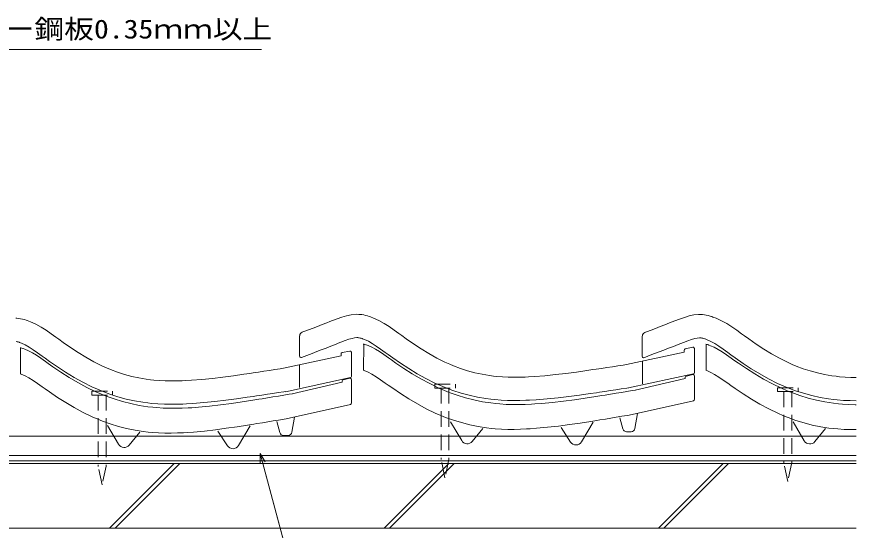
# Model space of a CAD drawing. Units: millimetres, scale not verified. Extents: x -694 to 616, y -441 to 451.
# Drawn here: x -33 to 616, y -101 to 296 of the extents above; entities that cross this region are included whole.
import ezdxf
from ezdxf.enums import TextEntityAlignment as Align

# ---------------------------------------------------------------- set-up
doc = ezdxf.new("R2010")
doc.units = ezdxf.units.MM
doc.header["$LTSCALE"] = 10
doc.linetypes.add('DASHED1', pattern=[1.8, 1.2, -0.6])
doc.linetypes.add('DASHED3', pattern=[4, 3, -1])
for name, color, linetype, lineweight in [('0-0_LAYER001', 4, 'Continuous', 18), ('0-1_LAYER004', 7, 'Continuous', 18), ('0-2_LAYER006', 7, 'Continuous', 18)]:
    doc.layers.add(name, color=color, linetype=linetype, lineweight=lineweight)
doc.styles.add('ＭＳ ゴシック', font='')
doc.styles.get('ＭＳ ゴシック').set_extended_font_data('MS Gothic')

msp = doc.modelspace()

# ---------------------------------------------------------------- linework, layer by layer
at = {"layer": '0-0_LAYER001', "color": 2}
for p, q in [((-180.6, 270.3), (155.81, 270.3)), ((615.56, -28.52), (-196.4, -28.52)), ((615.56, -43.52), (-196.4, -43.52)), ((154.92, -49.25), (154.92, -41.75)), ((154.92, -41.75), (158.67, -48.25)), ((-334.98, -49.52), (615.56, -49.52)), ((38.43, -99.52), (88.43, -49.52)), ((42.67, -99.52), (92.67, -49.52)), ((250.56, -99.52), (300.56, -49.52)), ((254.8, -99.52), (304.8, -49.52)), ((462.69, -99.52), (512.69, -49.52)), ((466.94, -99.52), (516.94, -49.52)), ((-333.4, -99.52), (615.56, -99.52))]:
    msp.add_line(p, q, dxfattribs=at)
at = {"layer": '0-0_LAYER001'}
for p, q in [((187.36, 51.88), (187.79, 52.05)), ((185.32, 33.31), (185.32, 49.03)), ((450.15, 33.13), (450.15, 48.85)), ((452.18, 51.7), (452.61, 51.86)), ((-30.66, 39.88), (-30.62, 39.88)), ((-30.62, 39.88), (-30.04, 39.76)), ((-30.3, 39.79), (-30.47, 19.62)), ((-30.04, 39.76), (-29.38, 39.6)), ((-29.38, 39.6), (-28.59, 39.37)), ((-28.59, 39.37), (-28.41, 39.31)), ((-28.41, 39.31), (-26.95, 38.78)), ((234.52, 42.75), (234.56, 42.74)), ((234.56, 42.74), (235.14, 42.63)), ((234.88, 42.66), (234.71, 22.48)), ((235.14, 42.63), (235.8, 42.46)), ((235.8, 42.46), (236.59, 42.24)), ((236.59, 42.24), (236.77, 42.18)), ((236.77, 42.18), (238.23, 41.65)), ((238.23, 41.65), (241.06, 40.38)), ((241.06, 40.38), (243.93, 38.82)), ((489.3, 40.2), (483.3, 38.96)), ((490.5, 39.22), (490.5, 20.64)), ((499.34, 42.57), (499.38, 42.56)), ((499.38, 42.56), (499.96, 42.44)), ((499.7, 42.47), (499.53, 22.3)), ((499.96, 42.44), (500.62, 42.28)), ((500.62, 42.28), (501.41, 42.05)), ((501.41, 42.05), (501.59, 41.99)), ((501.59, 41.99), (503.05, 41.46)), ((503.05, 41.46), (505.88, 40.19)), ((505.88, 40.19), (508.75, 38.64)), ((-26.95, 38.78), (-24.12, 37.51)), ((-24.12, 37.51), (-21.25, 35.95)), ((-21.25, 35.95), (-18.13, 34.03)), ((-18.13, 34.03), (-14.76, 31.76)), ((172.87, 24.01), (217.33, 33.65)), ((186.68, 32.38), (192.85, 34.71)), ((217.33, 35.11), (217.33, 33.65)), ((224.12, 37.34), (218.12, 36.09)), ((225.33, 36.36), (225.33, 17.78)), ((243.93, 38.82), (247.04, 36.89)), ((247.04, 36.89), (250.41, 34.63)), ((250.41, 34.63), (254.04, 32.09)), ((438.05, 26.87), (482.5, 36.52)), ((451.5, 32.19), (457.68, 34.53)), ((482.5, 37.98), (482.5, 36.52)), ((508.75, 38.64), (511.87, 36.71)), ((511.87, 36.71), (515.24, 34.45)), ((515.24, 34.45), (518.86, 31.91)), ((-14.76, 31.76), (-11.14, 29.22)), ((-11.14, 29.22), (-8.91, 27.65)), ((-8.91, 27.65), (-5.37, 25.19)), ((185.15, 9.12), (185.15, 26.32)), ((254.04, 32.09), (256.27, 30.52)), ((256.27, 30.52), (259.81, 28.05)), ((259.81, 28.05), (265.99, 23.89)), ((450.32, 11.99), (450.32, 29.19)), ((518.86, 31.91), (521.09, 30.33)), ((521.09, 30.33), (524.63, 27.87)), ((524.63, 27.87), (530.82, 23.71)), ((-30.63, 19.75), (-29.88, 19.47)), ((-29.88, 19.47), (-26.91, 18.14)), ((-5.37, 25.19), (0.82, 21.02)), ((0.82, 21.02), (7.23, 16.94)), ((234.55, 22.61), (235.3, 22.34)), ((235.3, 22.34), (238.26, 21.01)), ((238.26, 21.01), (241.25, 19.39)), ((265.99, 23.89), (272.4, 19.81)), ((272.4, 19.81), (279.04, 15.87)), ((489.72, 19.67), (439.58, 8.79)), ((499.37, 22.43), (500.12, 22.16)), ((500.12, 22.16), (503.09, 20.83)), ((503.09, 20.83), (506.07, 19.21)), ((530.82, 23.71), (537.23, 19.62)), ((537.23, 19.62), (543.86, 15.69)), ((-26.91, 18.14), (-23.93, 16.53)), ((-23.93, 16.53), (-20.73, 14.55)), ((-20.73, 14.55), (-17.32, 12.25)), ((7.23, 16.94), (13.86, 13.01)), ((13.86, 13.01), (20.76, 9.28)), ((224.54, 16.8), (174.41, 5.92)), ((179.62, 4.17), (218.29, 13.22)), ((218.29, 14.18), (218.29, 13.22)), ((224.11, 16.29), (219.07, 15.15)), ((225.33, -2.96), (225.33, 15.32)), ((241.25, 19.39), (244.44, 17.42)), ((244.44, 17.42), (247.86, 15.12)), ((247.86, 15.12), (251.5, 12.57)), ((279.04, 15.87), (285.93, 12.15)), ((444.8, 7.04), (483.47, 16.09)), ((483.47, 17.05), (483.47, 16.09)), ((489.28, 19.16), (484.25, 18.02)), ((490.5, -0.1), (490.5, 18.18)), ((506.07, 19.21), (509.27, 17.23)), ((509.27, 17.23), (512.68, 14.93)), ((512.68, 14.93), (516.33, 12.38)), ((543.86, 15.69), (550.76, 11.96)), ((-17.32, 12.25), (-13.67, 9.7)), ((-13.67, 9.7), (-11.44, 8.13)), ((-11.44, 8.13), (-7.92, 5.68)), ((20.76, 9.28), (27.83, 5.86)), ((251.5, 12.57), (253.73, 10.99)), ((253.73, 10.99), (257.26, 8.54)), ((257.26, 8.54), (263.41, 4.4)), ((285.93, 12.15), (293, 8.73)), ((293, 8.73), (297.37, 6.84)), ((297.37, 6.84), (301.05, 5.37)), ((438.31, 6.08), (442.5, 6.78)), ((442.5, 6.78), (444.93, 7.18)), ((516.33, 12.38), (518.56, 10.81)), ((518.56, 10.81), (522.08, 8.36)), ((522.08, 8.36), (528.23, 4.22)), ((550.76, 11.96), (557.83, 8.55)), ((557.83, 8.55), (562.19, 6.65)), ((562.19, 6.65), (565.88, 5.18)), ((-7.92, 5.68), (-1.77, 1.54)), ((-1.77, 1.54), (4.59, -2.51)), ((27.83, 5.86), (32.19, 3.97)), ((32.19, 3.97), (35.88, 2.5)), ((35.88, 2.5), (42.04, 0.29)), ((42.04, 0.29), (48.41, -1.66)), ((149.15, -0.72), (153.88, 0.05)), ((153.88, 0.05), (156.33, 0.45)), ((156.33, 0.45), (160.54, 1.13)), ((160.54, 1.13), (164.74, 1.82)), ((164.74, 1.82), (168.94, 2.52)), ((168.94, 2.52), (173.14, 3.21)), ((173.14, 3.21), (177.33, 3.91)), ((177.33, 3.91), (179.75, 4.31)), ((263.41, 4.4), (269.77, 0.35)), ((269.77, 0.35), (276.34, -3.55)), ((301.05, 5.37), (307.22, 3.16)), ((307.22, 3.16), (313.58, 1.21)), ((313.58, 1.21), (320.05, -0.45)), ((397.81, -0.35), (406.12, 0.87)), ((406.12, 0.87), (414.32, 2.15)), ((414.32, 2.15), (419.06, 2.91)), ((419.06, 2.91), (421.51, 3.31)), ((421.51, 3.31), (425.72, 4)), ((425.72, 4), (429.92, 4.69)), ((429.92, 4.69), (434.12, 5.39)), ((434.12, 5.39), (438.31, 6.08)), ((528.23, 4.22), (534.59, 0.17)), ((534.59, 0.17), (541.17, -3.73)), ((565.88, 5.18), (572.04, 2.98)), ((572.04, 2.98), (578.41, 1.03)), ((578.41, 1.03), (584.87, -0.63)), ((4.59, -2.51), (11.17, -6.41)), ((11.17, -6.41), (17.99, -10.1)), ((48.41, -1.66), (54.87, -3.31)), ((54.87, -3.31), (61.42, -4.66)), ((61.42, -4.66), (67.93, -5.69)), ((67.93, -5.69), (71.86, -6.15)), ((71.86, -6.15), (74.91, -6.43)), ((74.91, -6.43), (79.87, -6.75)), ((99.29, -6.61), (102.09, -6.45)), ((102.09, -6.45), (107.16, -6.09)), ((107.16, -6.09), (115.72, -5.31)), ((115.72, -5.31), (124.23, -4.34)), ((124.23, -4.34), (132.64, -3.22)), ((132.64, -3.22), (140.94, -2)), ((140.94, -2), (149.15, -0.72)), ((224.55, -3.94), (174.96, -15.01)), ((276.34, -3.55), (283.16, -7.23)), ((320.05, -0.45), (326.59, -1.8)), ((326.59, -1.8), (333.11, -2.82)), ((333.11, -2.82), (337.04, -3.28)), ((337.04, -3.28), (340.09, -3.56)), ((340.09, -3.56), (345.05, -3.88)), ((345.05, -3.88), (350.02, -4.04)), ((350.02, -4.04), (354.92, -4.06)), ((354.92, -4.06), (359.75, -3.95)), ((359.75, -3.95), (364.47, -3.75)), ((364.47, -3.75), (367.27, -3.58)), ((367.27, -3.58), (372.33, -3.23)), ((372.33, -3.23), (380.89, -2.44)), ((380.89, -2.44), (389.4, -1.47)), ((389.4, -1.47), (397.81, -0.35)), ((489.72, -1.07), (440.14, -12.14)), ((541.17, -3.73), (547.99, -7.42)), ((584.87, -0.63), (591.42, -1.98)), ((591.42, -1.98), (597.93, -3)), ((597.93, -3), (601.86, -3.47)), ((601.86, -3.47), (604.91, -3.75)), ((604.91, -3.75), (609.87, -4.07)), ((609.87, -4.07), (614.84, -4.22)), ((614.84, -4.22), (615.56, -4.23)), ((17.99, -10.1), (24.98, -13.48)), ((79.87, -6.75), (84.84, -6.91)), ((84.84, -6.91), (89.74, -6.92)), ((89.74, -6.92), (94.57, -6.82)), ((94.57, -6.82), (99.29, -6.61)), ((283.16, -7.23), (290.15, -10.61)), ((290.15, -10.61), (294.45, -12.48)), ((294.45, -12.48), (298.08, -13.92)), ((434.3, -13.11), (438.49, -12.41)), ((438.49, -12.41), (440.11, -12.14)), ((444.51, -22.57), (446.44, -10.96)), ((547.99, -7.42), (554.98, -10.8)), ((554.98, -10.8), (559.28, -12.66)), ((559.28, -12.66), (562.9, -14.11)), ((24.98, -13.48), (29.28, -15.34)), ((29.28, -15.34), (32.9, -16.79)), ((32.9, -16.79), (38.99, -18.97)), ((38.99, -18.97), (45.27, -20.89)), ((145.15, -19.9), (149.88, -19.14)), ((149.88, -19.14), (152.33, -18.74)), ((152.33, -18.74), (156.53, -18.05)), ((156.53, -18.05), (160.74, -17.36)), ((160.74, -17.36), (164.93, -16.67)), ((164.93, -16.67), (169.13, -15.97)), ((170.03, -25.7), (167.78, -17.12)), ((169.13, -15.97), (173.31, -15.28)), ((173.31, -15.28), (174.93, -15.01)), ((179.33, -25.44), (181.27, -13.83)), ((298.08, -13.92), (304.17, -16.1)), ((310.6, -31.85), (302.06, -17.32)), ((304.17, -16.1), (310.44, -18.02)), ((310.44, -18.02), (316.82, -19.66)), ((393.85, -19.53), (402.14, -18.32)), ((402.14, -18.32), (410.33, -17.03)), ((403.22, -32.78), (412.16, -17.53)), ((410.33, -17.03), (415.06, -16.27)), ((415.06, -16.27), (417.51, -15.87)), ((417.51, -15.87), (421.71, -15.19)), ((421.71, -15.19), (425.91, -14.5)), ((425.91, -14.5), (430.11, -13.8)), ((430.11, -13.8), (434.3, -13.11)), ((435.21, -22.83), (432.96, -14.26)), ((562.9, -14.11), (568.99, -16.29)), ((575.42, -32.03), (566.88, -17.5)), ((568.99, -16.29), (575.27, -18.21)), ((575.27, -18.21), (581.64, -19.84)), ((45.42, -34.72), (36.88, -20.18)), ((45.27, -20.89), (51.64, -22.52)), ((51.64, -22.52), (58.09, -23.86)), ((53.59, -35.37), (61.89, -25.3)), ((58.09, -23.86), (64.52, -24.87)), ((64.52, -24.87), (68.39, -25.32)), ((68.39, -25.32), (71.38, -25.6)), ((71.38, -25.6), (76.28, -25.91)), ((76.28, -25.91), (81.19, -26.07)), ((90.82, -25.98), (95.51, -25.78)), ((95.51, -25.78), (98.28, -25.62)), ((98.28, -25.62), (103.31, -25.26)), ((103.31, -25.26), (111.83, -24.48)), ((111.83, -24.48), (120.3, -23.51)), ((120.3, -23.51), (128.68, -22.4)), ((129.53, -35.84), (122.21, -24.53)), ((128.68, -22.4), (136.96, -21.18)), ((136.96, -21.18), (145.15, -19.9)), ((138.04, -35.65), (146.98, -20.4)), ((316.82, -19.66), (323.27, -20.99)), ((318.77, -32.5), (327.07, -22.43)), ((323.27, -20.99), (329.7, -22)), ((329.7, -22), (333.56, -22.45)), ((333.56, -22.45), (336.56, -22.73)), ((336.56, -22.73), (341.46, -23.04)), ((341.46, -23.04), (346.37, -23.2)), ((346.37, -23.2), (351.22, -23.22)), ((351.22, -23.22), (356, -23.11)), ((356, -23.11), (360.69, -22.91)), ((360.69, -22.91), (363.46, -22.75)), ((363.46, -22.75), (368.49, -22.39)), ((368.49, -22.39), (377, -21.61)), ((377, -21.61), (385.48, -20.64)), ((385.48, -20.64), (393.85, -19.53)), ((394.71, -32.97), (387.39, -21.66)), ((441.55, -25.08), (438.13, -25.08)), ((581.64, -19.84), (588.09, -21.17)), ((583.59, -32.68), (591.89, -22.62)), ((588.09, -21.17), (594.52, -22.18)), ((594.52, -22.18), (598.39, -22.64)), ((598.39, -22.64), (601.38, -22.91)), ((601.38, -22.91), (606.28, -23.23)), ((606.28, -23.23), (611.19, -23.38)), ((611.19, -23.38), (615.56, -23.4)), ((81.19, -26.07), (86.04, -26.08)), ((86.04, -26.08), (90.82, -25.98)), ((176.37, -27.94), (172.96, -27.94))]:
    msp.add_line(p, q, dxfattribs=at)
at = {"layer": '0-0_LAYER001', "color": 2, "linetype": 'DASHED1'}
for p, q in [((294.72, 8.74), (294.72, -46.41)), ((300.72, 8.74), (300.72, -46.15)), ((29.72, 3.33), (29.72, -51.82)), ((35.72, 3.33), (35.72, -51.57)), ((559.72, 6.01), (559.72, -49.14)), ((565.72, 6.01), (565.72, -48.88)), ((32.67, -66.08), (29.72, -51.82)), ((35.72, -51.57), (32.67, -66.08)), ((297.67, -60.66), (294.72, -46.41)), ((300.72, -46.15), (297.67, -60.66)), ((562.67, -63.39), (559.72, -49.14)), ((565.72, -48.88), (562.67, -63.39))]:
    msp.add_line(p, q, dxfattribs=at)
at = {"layer": '0-0_LAYER001', "color": 2, "linetype": 'DASHED3'}
msp.add_line((615.56, -47.52), (-332.66, -47.52), dxfattribs=at)
at = {"layer": '0-0_LAYER001'}
for points in [[(187.79, 52.05), (188.6, 52.35), (192.15, 53.69), (195.71, 55.04), (199.27, 56.41), (202.86, 57.79), (206.47, 59.2), (208.57, 60.04), (210.65, 60.87), (214.26, 62.27), (217.89, 63.55), (221.55, 64.62), (225.23, 65.37), (228.93, 65.71), (231.09, 65.68), (231.94, 65.62), (233.41, 65.45), (234.87, 65.21), (236.32, 64.89), (237.76, 64.51), (239.19, 64.08), (240.01, 63.8), (242.51, 62.85), (246.67, 60.92), (250.67, 58.67), (254.56, 56.19), (258.36, 53.56), (262.13, 50.84), (264.31, 49.25), (267.64, 46.87), (273.44, 42.85), (279.31, 38.99), (285.28, 35.34), (291.38, 31.93), (297.62, 28.8), (301.32, 27.14), (304.38, 25.87), (309.74, 23.87), (315.2, 22.11), (320.73, 20.61)], [(452.61, 51.86), (453.42, 52.17), (456.97, 53.51), (460.53, 54.86), (464.1, 56.22), (467.68, 57.61), (471.29, 59.02), (473.39, 59.85), (475.47, 60.68), (479.08, 62.08), (482.71, 63.37), (486.37, 64.43), (490.05, 65.18), (493.76, 65.53), (495.92, 65.5), (496.76, 65.44), (498.23, 65.27), (499.69, 65.02), (501.14, 64.7), (502.59, 64.33), (504.01, 63.89), (504.83, 63.62), (507.33, 62.67), (511.49, 60.74), (515.49, 58.49), (519.38, 56.01), (523.19, 53.37), (526.95, 50.65), (529.14, 49.07), (532.47, 46.68), (538.26, 42.67), (544.13, 38.81), (550.11, 35.15), (556.2, 31.74), (562.45, 28.62), (566.15, 26.95), (569.2, 25.68), (574.57, 23.68), (580.02, 21.93), (585.56, 20.42)], [(-34.08, 62.82), (-33.24, 62.76), (-31.77, 62.58), (-30.31, 62.34), (-28.86, 62.02), (-27.41, 61.64), (-25.99, 61.21), (-25.17, 60.93), (-22.67, 59.99), (-18.51, 58.05), (-14.51, 55.81), (-10.62, 53.33), (-6.81, 50.69), (-3.05, 47.97), (-0.86, 46.39), (2.47, 44), (8.26, 39.98), (14.13, 36.13), (20.11, 32.47), (26.2, 29.06), (32.45, 25.94), (36.15, 24.27), (39.2, 23), (44.57, 21), (50.02, 19.24), (55.56, 17.74)], [(192.89, 34.73), (194.95, 35.51), (198.52, 36.86), (202.11, 38.22), (205.73, 39.6), (209.38, 41.01), (213.06, 42.46), (215.22, 43.31), (217.24, 44.12), (220.51, 45.39), (223.41, 46.41), (225.88, 47.13), (227.87, 47.54), (229.65, 47.7), (230.33, 47.69), (230.25, 47.7), (230.86, 47.63), (231.45, 47.53), (232.12, 47.38), (232.86, 47.19), (233.71, 46.93), (233.95, 46.85), (235.51, 46.26), (238.46, 44.89), (241.42, 43.23), (244.59, 41.2), (247.97, 38.86), (251.58, 36.26), (253.78, 34.65), (257.27, 32.15), (263.37, 27.93), (269.67, 23.79), (276.19, 19.8), (282.96, 16.02), (289.9, 12.54), (294.17, 10.62), (297.78, 9.12), (303.83, 6.86), (310.08, 4.85), (316.43, 3.13)], [(457.71, 34.55), (459.77, 35.33), (463.34, 36.67), (466.93, 38.04), (470.55, 39.42), (474.21, 40.83), (477.89, 42.27), (480.04, 43.12), (482.06, 43.93), (485.34, 45.2), (488.23, 46.23), (490.7, 46.94), (492.69, 47.35), (494.47, 47.52), (495.15, 47.51), (495.07, 47.51), (495.69, 47.44), (496.28, 47.34), (496.95, 47.2), (497.68, 47), (498.53, 46.75), (498.77, 46.66), (500.33, 46.07), (503.28, 44.7), (506.24, 43.04), (509.41, 41.02), (512.79, 38.67), (516.4, 36.07), (518.61, 34.47), (522.1, 31.97), (528.19, 27.74), (534.49, 23.6), (541.01, 19.62), (547.78, 15.83), (554.72, 12.36), (559, 10.43), (562.6, 8.94), (568.66, 6.67), (574.91, 4.66), (581.25, 2.94)], [(-33.72, 44.66), (-33.05, 44.51), (-32.32, 44.32), (-31.47, 44.06), (-31.23, 43.98), (-29.67, 43.39), (-26.72, 42.02), (-23.76, 40.36), (-20.59, 38.34), (-17.21, 35.99), (-13.6, 33.39), (-11.39, 31.79), (-7.9, 29.29), (-1.81, 25.06), (4.49, 20.92), (11.01, 16.93), (17.78, 13.15), (24.72, 9.67), (29, 7.75), (32.6, 6.25), (38.66, 3.99), (44.91, 1.98), (51.25, 0.26)], [(320.73, 20.61), (326.33, 19.37), (331.98, 18.4), (335.27, 17.97), (337.79, 17.7), (342.14, 17.36), (346.5, 17.16), (350.86, 17.09), (355.23, 17.12), (359.6, 17.25), (362.13, 17.36), (366.86, 17.63), (374.99, 18.26), (383.11, 19.07), (391.22, 20.03), (399.31, 21.11), (407.4, 22.26), (412.08, 22.95), (414.52, 23.31), (418.71, 23.93), (422.91, 24.56), (427.11, 25.2), (431.3, 25.83), (435.49, 26.47), (437.93, 26.84)], [(55.56, 17.74), (61.15, 16.5), (66.8, 15.54), (70.09, 15.1), (72.61, 14.83), (76.96, 14.49), (81.32, 14.3), (85.69, 14.22), (90.05, 14.26), (94.42, 14.38), (96.95, 14.49), (101.68, 14.76), (109.82, 15.39), (117.94, 16.21), (126.04, 17.17), (134.14, 18.24), (142.22, 19.39), (146.91, 20.08), (149.34, 20.44), (153.54, 21.07), (157.73, 21.7), (161.93, 22.33), (166.12, 22.96), (170.32, 23.6), (172.75, 23.97)], [(585.56, 20.42), (591.15, 19.19), (596.8, 18.22), (600.09, 17.79), (602.61, 17.52), (606.96, 17.18), (611.32, 16.98), (615.56, 16.91)], [(316.43, 3.13), (322.87, 1.7), (329.28, 0.6), (333.14, 0.09), (336.13, -0.22), (341.03, -0.61), (345.93, -0.83), (350.78, -0.91), (355.56, -0.88), (360.25, -0.74), (363.03, -0.62), (368.06, -0.33), (376.59, 0.33), (385.07, 1.18), (393.46, 2.17), (401.76, 3.28), (409.97, 4.44), (414.71, 5.14), (417.16, 5.5), (421.38, 6.13), (425.59, 6.76), (429.8, 7.4), (434, 8.03), (438.2, 8.67), (439.82, 8.92)], [(51.25, 0.26), (57.69, -1.16), (64.1, -2.26), (67.96, -2.77), (70.96, -3.09), (75.85, -3.47), (80.76, -3.7), (85.6, -3.78), (90.39, -3.74), (95.08, -3.61), (97.85, -3.48), (102.88, -3.2), (111.41, -2.54), (119.9, -1.69), (128.29, -0.69), (136.59, 0.41), (144.8, 1.58), (149.53, 2.27), (151.99, 2.63), (156.2, 3.26), (160.41, 3.9), (164.62, 4.53), (168.82, 5.17), (173.02, 5.81), (174.64, 6.05)], [(581.25, 2.94), (587.69, 1.52), (594.1, 0.42), (597.96, -0.09), (600.96, -0.41), (605.85, -0.79), (610.76, -1.01), (615.56, -1.1)]]:
    msp.add_lwpolyline(points, dxfattribs=at)
at = {"layer": '0-0_LAYER001', "color": 2, "linetype": 'DASHED1'}
for points in [[(289.72, 11.74), (305.72, 11.74), (305.72, 8.74)], [(289.72, 11.74), (289.72, 8.74), (305.72, 8.74)], [(554.72, 9.01), (570.72, 9.01), (570.72, 6.01)], [(554.72, 9.01), (554.72, 6.01), (570.72, 6.01)], [(24.72, 6.33), (40.72, 6.33), (40.72, 3.33)], [(24.72, 6.33), (24.72, 3.33), (40.72, 3.33)]]:
    msp.add_lwpolyline(points, dxfattribs=at)
at = {"layer": '0-0_LAYER001', "color": 2}
msp.add_lwpolyline([(154.92, -41.75), (261.78, -440.57), (582.78, -440.57)], dxfattribs=at)
at = {"layer": '0-0_LAYER001'}
for centre, radius, start, end in [((188.43, 49.08), 3, 110.94902, 178.7), ((453.26, 48.9), 3, 110.94902, 178.7), ((483.5, 37.98), 1, 101.73308, 180), ((489.5, 39.22), 1, 0, 101.73308), ((186.32, 33.31), 1, 180, 290.73166), ((218.33, 35.11), 1, 101.73308, 180), ((224.33, 36.36), 1, 0, 101.73308), ((451.15, 33.13), 1, 180, 290.73166), ((489.5, 20.64), 1, 282.24497, 0), ((219.29, 14.18), 1, 102.72435, 180), ((224.33, 15.32), 1, 0, 102.72435), ((224.33, 17.78), 1, 282.24497, 0), ((484.47, 17.05), 1, 102.72435, 180), ((489.5, 18.18), 1, 0, 102.72435), ((224.33, -2.96), 1, 282.58296, 0), ((489.5, -0.1), 1, 282.58296, 0), ((172.93, -24.94), 3, 194.67639, 270), ((176.37, -24.94), 3, 270, 350.53767), ((438.11, -22.07), 3, 194.67639, 270), ((441.55, -22.08), 3, 270, 350.53767), ((314.91, -29.32), 5, 210.42578, 320.47001), ((579.73, -29.5), 5, 210.42578, 320.47001), ((49.73, -32.18), 5, 210.42578, 320.47001), ((133.73, -33.12), 5, 212.93986, 329.61716), ((398.91, -30.25), 5, 212.93986, 329.61716)]:
    msp.add_arc(centre, radius, start, end, dxfattribs=at)
at = {"layer": '0-1_LAYER004'}
for p, q in [((-180.6, 270.3), (152.68, 270.3)), ((615.56, -43.52), (-196.4, -43.52)), ((154.92, -41.75), (154.92, -49.25)), ((154.92, -41.75), (158.67, -48.25)), ((154.92, -41.75), (261.78, -440.57)), ((615.56, -49.52), (-334.98, -49.52)), ((88.43, -49.52), (38.43, -99.52)), ((42.67, -99.52), (92.67, -49.52)), ((250.56, -99.52), (300.56, -49.52)), ((304.8, -49.52), (254.8, -99.52)), ((512.69, -49.52), (462.69, -99.52)), ((466.94, -99.52), (516.94, -49.52)), ((-333.4, -99.52), (615.56, -99.52))]:
    msp.add_line(p, q, dxfattribs=at)
for points in [[(-332.66, 250.48), (-332.66, -47.52), (615.56, -47.52)], [(-196.4, -43.52), (-196.4, -28.52), (611.19, -28.52)]]:
    msp.add_lwpolyline(points, dxfattribs=at)

# ---------------------------------------------------------------- texts
at = {"layer": '0-2_LAYER006', "style": 'ＭＳ ゴシック', "width": 1.15}
msp.add_text('雨押水切カラー鋼板0.35ｍｍ以上', height=14.66, dxfattribs=at).set_placement((-180.6, 274.41), align=Align.BOTTOM_LEFT)

doc.saveas('drawing.dxf')
